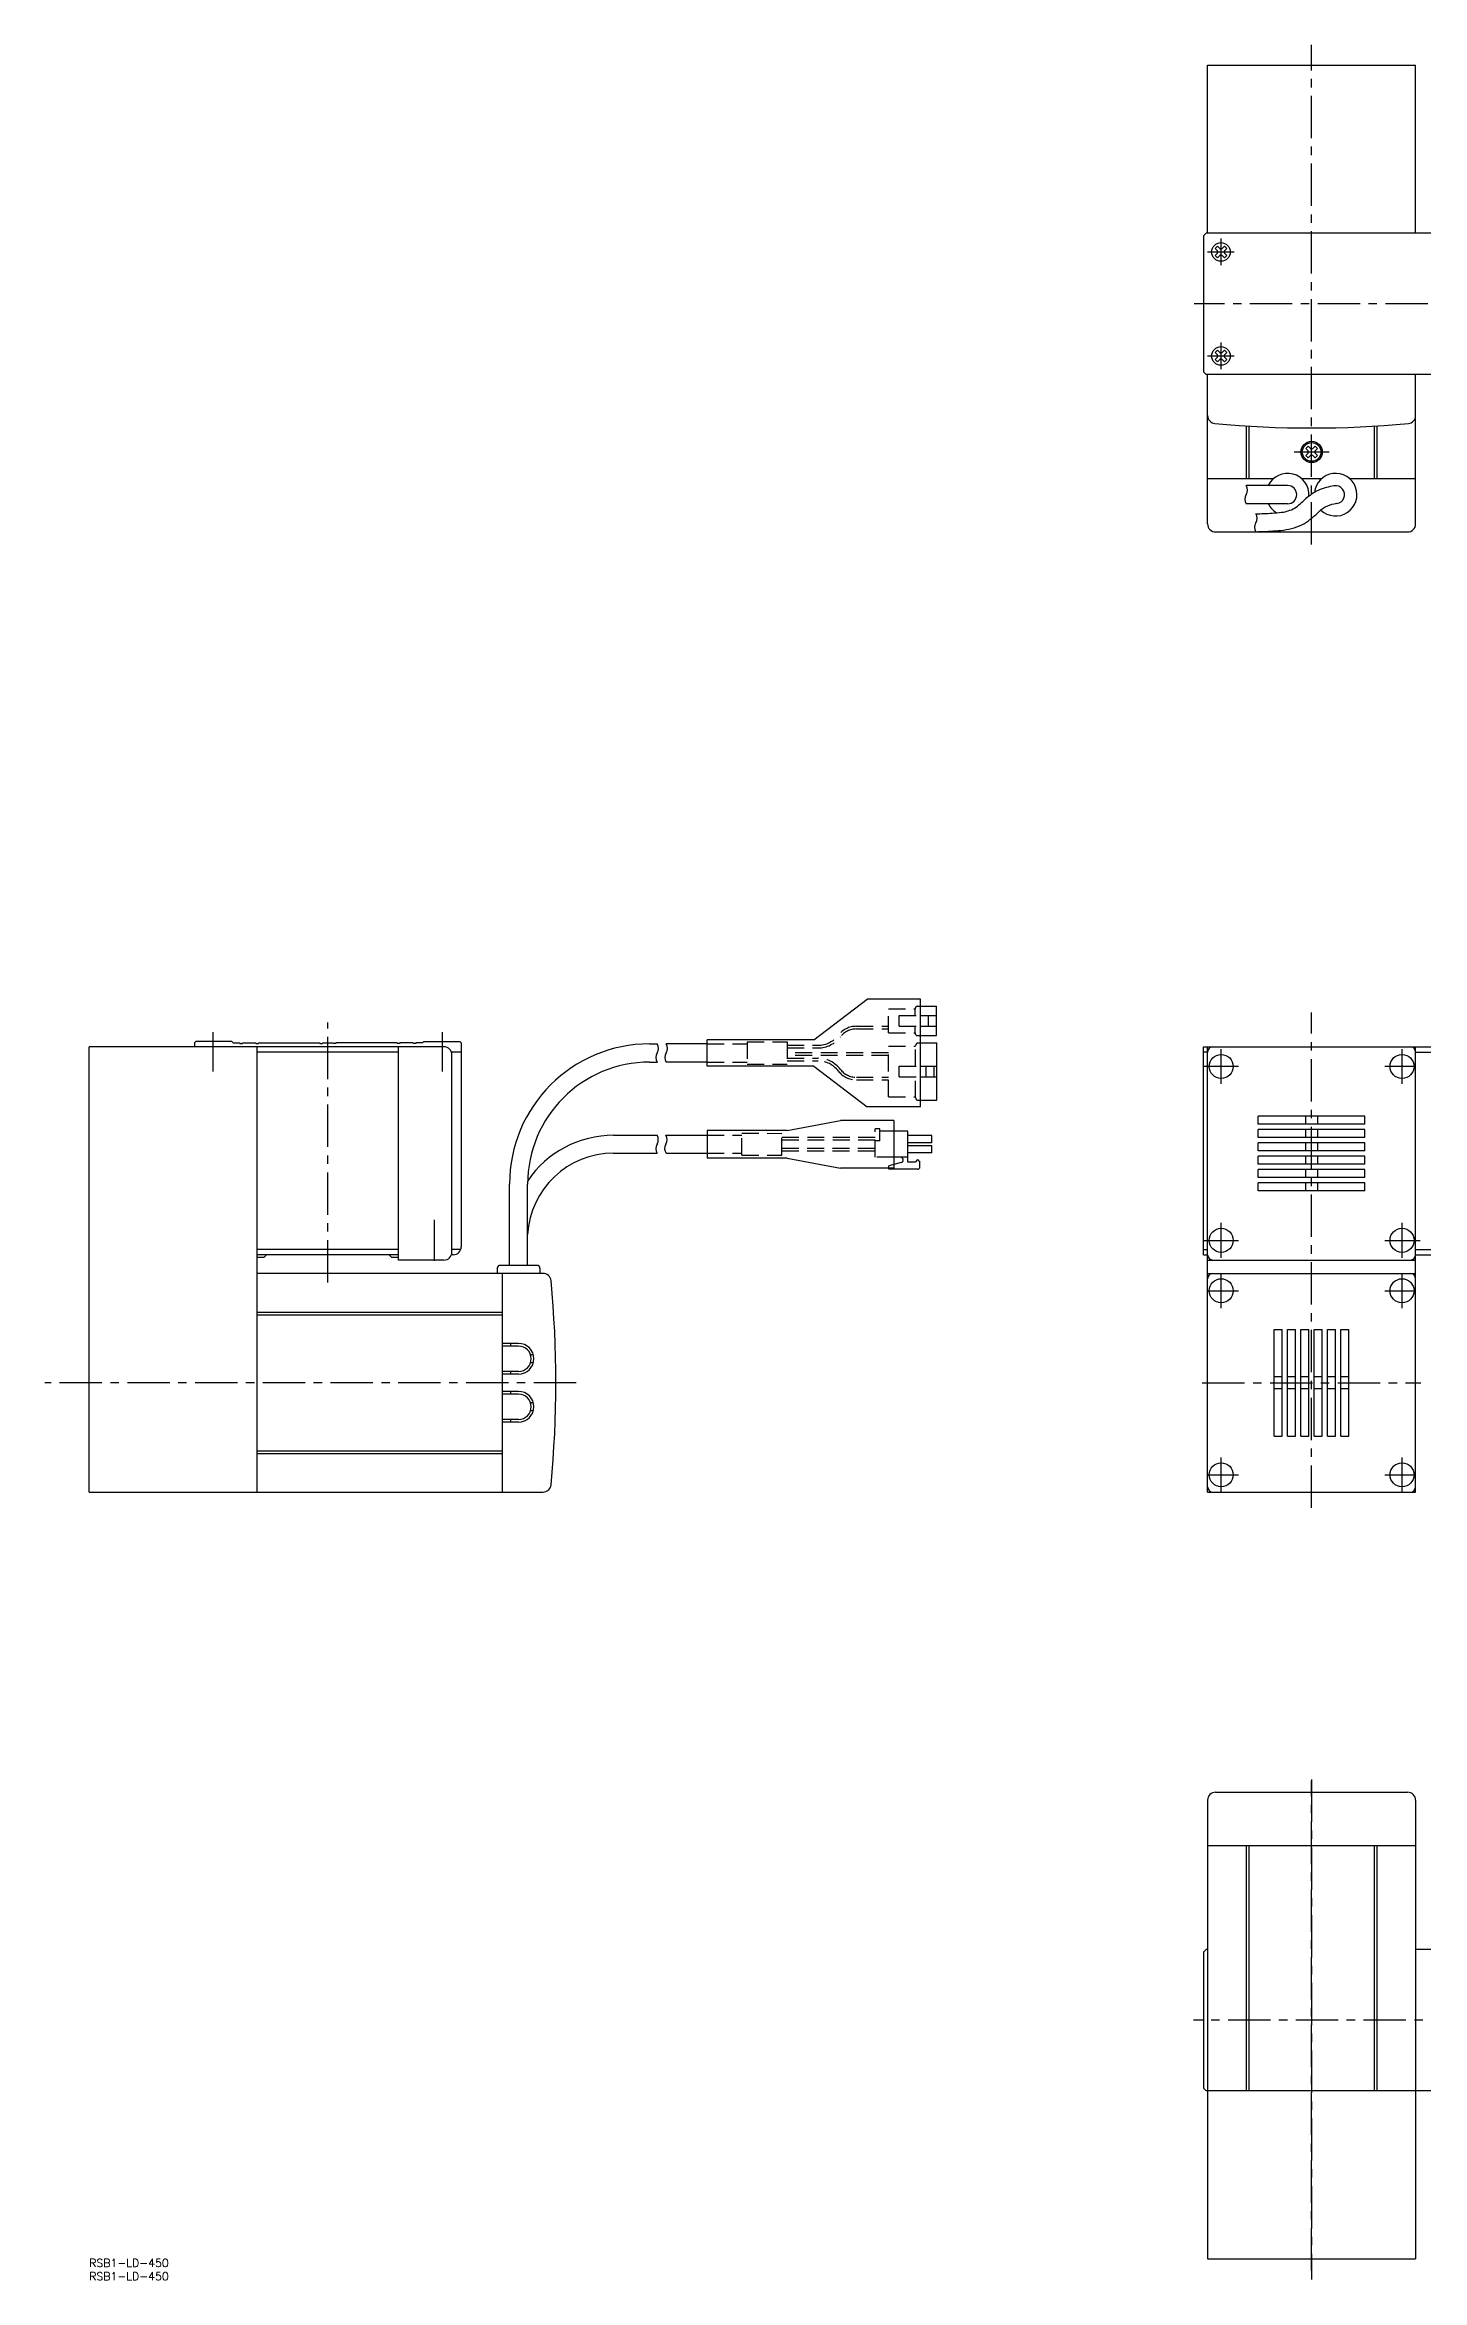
# Model space of a CAD drawing. Extents: x -17 to 1380, y -8 to 830.
# Drawn here: x -17 to 500, y -8 to 830 of the extents above; entities that cross this region are included whole.
import ezdxf

# ---------------------------------------------------------------- set-up
doc = ezdxf.new("R2010")
doc.units = 0
doc.header["$LTSCALE"] = 0.5
doc.linetypes.add('CENTER', pattern=[50.8, 31.75, -6.35, 6.35, -6.35])
doc.linetypes.add('DASHED', pattern=[19.05, 12.7, -6.35])
for name, color, linetype in [('MSM_CENTER', 1, 'CENTER'), ('MSM_CONTINUOUS', 7, 'CONTINUOUS'), ('MSM_DASHED', 4, 'DASHED'), ('MSM_NARROW', 5, 'CONTINUOUS'), ('MSM_PART_NUMBER', 7, 'CONTINUOUS')]:
    doc.layers.add(name, color=color, linetype=linetype)
doc.styles.get("Standard").update_dxf_attribs({"font": 'txt.shx', "height": 3, "bigfont": 'bigfont.shx'})

# ---------------------------------------------------------------- blocks, each defined once
blk = doc.blocks.new('*U1')
at = {"layer": 'MSM_PART_NUMBER'}
blk.add_text('RSB1-LD-450', height=3, dxfattribs=at).set_placement((0, -3))
blk = doc.blocks.new('*U2')
at = {"layer": 'MSM_PART_NUMBER'}
blk.add_text('RSB1-LD-450', height=3, dxfattribs=at).set_placement((0, -8))

msp = doc.modelspace()

# ---------------------------------------------------------------- linework, layer by layer
at = {"layer": 'MSM_CENTER'}
for p, q in [((458.39, 642.8), (458.39, 830.25)), ((424.39, 757.54), (424.39, 747.54)), ((419.39, 752.54), (429.39, 752.54)), ((1187.74, 733.04), (414.3, 733.04)), ((419.39, 713.54), (429.39, 713.54)), ((424.39, 718.54), (424.39, 708.54)), ((451.85, 677.54), (464.93, 677.54)), ((89.5, 366.16), (89.5, 463.61)), ((458.39, 281.65), (458.39, 467.43)), ((46.5, 445.29), (46.5, 460.03)), ((132.5, 445.29), (132.5, 460.03)), ((424.49, 440.64), (424.49, 453.64)), ((492.29, 440.64), (492.29, 453.64)), ((430.99, 447.14), (417.89, 447.14)), ((497.39, 447.14), (485.79, 447.14)), ((129.5, 374.22), (129.5, 389.61)), ((424.49, 375.44), (424.49, 388.44)), ((492.29, 375.44), (492.29, 388.44)), ((417.89, 381.94), (430.99, 381.94)), ((485.79, 381.94), (499.03, 381.94)), ((424.49, 356.54), (424.49, 369.54)), ((492.29, 356.54), (492.29, 369.54)), ((419.39, 363.04), (430.99, 363.04)), ((485.79, 363.04), (497.39, 363.04)), ((182.57, 328.54), (-16.69, 328.54)), ((417.39, 328.54), (499.39, 328.54)), ((419.39, 294.04), (430.99, 294.04)), ((424.49, 287.54), (424.49, 300.54)), ((485.79, 294.04), (497.39, 294.04)), ((492.29, 287.54), (492.29, 300.54)), ((458.39, 179.74), (458.39, -7.71)), ((458.39, -4.31), (458.39, 179.31)), ((1179.54, 89.5), (414.05, 89.5))]:
    msp.add_line(p, q, dxfattribs=at)
at = {"layer": 'MSM_CONTINUOUS'}
for p, q in [((419.39, 822.54), (497.39, 822.54)), ((419.39, 759.54), (419.39, 822.54)), ((497.39, 759.54), (497.39, 822.54)), ((417.89, 758.54), (418.89, 759.54)), ((417.89, 758.54), (417.89, 707.54)), ((510.89, 759.54), (418.89, 759.54)), ((422.19, 753.87), (423.06, 754.73)), ((423.97, 753.82), (423.06, 754.73)), ((424.81, 753.82), (425.72, 754.73)), ((425.72, 754.73), (426.58, 753.87)), ((423.1, 752.96), (422.19, 753.87)), ((422.19, 751.21), (423.1, 752.12)), ((422.19, 751.21), (423.06, 750.35)), ((423.06, 750.35), (423.97, 751.26)), ((425.72, 750.35), (424.81, 751.26)), ((425.67, 752.96), (426.58, 753.87)), ((426.58, 751.21), (425.67, 752.12)), ((425.72, 750.35), (426.58, 751.21)), ((422.19, 714.87), (423.06, 715.73)), ((423.1, 713.96), (422.19, 714.87)), ((422.19, 712.21), (423.1, 713.12)), ((423.97, 714.82), (423.06, 715.73)), ((424.81, 714.82), (425.72, 715.73)), ((425.67, 713.96), (426.58, 714.87)), ((426.58, 712.21), (425.67, 713.12)), ((425.72, 715.73), (426.58, 714.87)), ((417.89, 707.54), (418.89, 706.54)), ((510.89, 706.54), (418.89, 706.54)), ((419.39, 650.54), (419.39, 706.54)), ((422.19, 712.21), (423.06, 711.35)), ((423.06, 711.35), (423.97, 712.26)), ((425.72, 711.35), (424.81, 712.26)), ((425.72, 711.35), (426.58, 712.21)), ((497.39, 650.54), (497.39, 706.54)), ((433.89, 687.29), (433.89, 667.54)), ((434.89, 687.23), (434.89, 667.54)), ((456.19, 678.87), (457.06, 679.73)), ((457.97, 678.82), (457.06, 679.73)), ((459.72, 679.73), (458.81, 678.82)), ((460.58, 678.87), (459.72, 679.73)), ((481.89, 687.23), (481.89, 667.54)), ((482.89, 687.29), (482.89, 667.54)), ((457.1, 677.96), (456.19, 678.87)), ((457.1, 677.12), (456.19, 676.21)), ((457.06, 675.35), (456.19, 676.21)), ((457.97, 676.26), (457.06, 675.35)), ((459.72, 675.35), (458.81, 676.26)), ((460.58, 678.87), (459.67, 677.96)), ((460.58, 676.21), (459.67, 677.12)), ((459.72, 675.35), (460.58, 676.21)), ((419.39, 667.54), (444.09, 667.54)), ((449.39, 664.94), (433.89, 664.94)), ((443.64, 667.1), (443.64, 667.54)), ((454.68, 667.54), (462.09, 667.54)), ((455.14, 667.1), (455.14, 667.54)), ((461.64, 667.1), (461.64, 667.54)), ((472.68, 667.54), (497.39, 667.54)), ((473.14, 667.1), (473.14, 667.54)), ((449.39, 658.14), (433.89, 658.14)), ((422.39, 647.54), (494.39, 647.54)), ((271.69, 457.14), (291.69, 472.39)), ((311.69, 472.39), (291.69, 472.39)), ((311.69, 431.99), (311.69, 472.39)), ((311.69, 469.69), (317.69, 469.69)), ((317.69, 458.69), (317.69, 469.69)), ((311.69, 466.19), (317.69, 466.19)), ((311.69, 462.19), (317.69, 462.19)), ((314.69, 462.19), (314.69, 466.19)), ((0, 287.54), (0, 454.54)), ((116, 454.54), (0, 454.54)), ((40, 456.54), (39.5, 456.04)), ((39.5, 456.04), (39.5, 454.54)), ((53.5, 456.54), (40, 456.54)), ((53.5, 456.54), (54, 456.04)), ((54, 456.04), (56.5, 456.04)), ((56.5, 456.04), (56.5, 455.74)), ((56.5, 455.74), (57.5, 455.74)), ((57.5, 456.04), (62.5, 456.04)), ((57.5, 456.04), (57.5, 455.74)), ((62.5, 456.04), (62.5, 455.74)), ((62.5, 455.74), (63.5, 455.74)), ((63, 287.54), (63, 454.54)), ((133, 454.54), (63, 454.54)), ((63.5, 456.04), (86.5, 456.04)), ((63.5, 456.04), (63.5, 455.74)), ((86.5, 456.04), (86.5, 455.74)), ((86.5, 455.74), (87.5, 455.74)), ((87.5, 456.04), (87.5, 455.74)), ((87.5, 456.04), (91.5, 456.04)), ((91.5, 456.04), (91.5, 455.74)), ((92.5, 455.74), (91.5, 455.74)), ((92.5, 456.04), (92.5, 455.74)), ((115.5, 456.04), (92.5, 456.04)), ((115.5, 456.04), (115.5, 455.74)), ((116.5, 455.74), (115.5, 455.74)), ((116, 374.54), (116, 454.54)), ((116.5, 456.04), (116.5, 455.74)), ((121.5, 456.04), (116.5, 456.04)), ((121.5, 456.04), (121.5, 455.74)), ((122.5, 455.74), (121.5, 455.74)), ((122.5, 456.04), (122.5, 455.74)), ((125, 456.04), (122.5, 456.04)), ((125.5, 456.54), (125, 456.04)), ((125.5, 456.54), (139, 456.54)), ((139, 456.54), (139.5, 456.04)), ((139.5, 456.04), (139.5, 379.54)), ((210.15, 455.59), (213, 455.59)), ((231.69, 455.59), (216.31, 455.59)), ((271.69, 457.14), (231.69, 457.14)), ((231.69, 447.24), (231.69, 457.14)), ((311.69, 458.69), (317.69, 458.69)), ((311.69, 455.94), (317.89, 455.94)), ((317.89, 434.44), (317.89, 455.94)), ((417.89, 376.54), (417.89, 454.54)), ((417.89, 454.54), (511.89, 454.54)), ((419.39, 287.54), (419.39, 454.54)), ((497.39, 287.54), (497.39, 454.54)), ((116, 452.54), (63, 452.54)), ((139.5, 452.54), (135.83, 452.54)), ((136, 377.54), (136, 451.54)), ((210.15, 448.79), (213, 448.79)), ((231.69, 448.79), (216.31, 448.79)), ((271.69, 447.24), (231.69, 447.24)), ((271.69, 447.24), (291.69, 431.99)), ((311.69, 447.19), (317.89, 447.19)), ((313.89, 443.19), (313.89, 447.19)), ((316.89, 443.19), (316.89, 447.19)), ((419.39, 452.54), (417.89, 452.54)), ((497.39, 452.54), (511.89, 452.54)), ((311.69, 443.19), (317.89, 443.19)), ((311.69, 431.99), (291.69, 431.99)), ((311.69, 434.44), (317.89, 434.44)), ((478.39, 428.54), (438.39, 428.54)), ((438.39, 425.54), (438.39, 428.54)), ((456.14, 428.54), (456.14, 425.54)), ((460.64, 428.54), (460.64, 425.54)), ((478.39, 425.54), (478.39, 428.54)), ((196.63, 421.32), (212.94, 421.32)), ((216.25, 421.32), (231.69, 421.32)), ((231.69, 423.17), (231.69, 412.77)), ((261.69, 423.17), (231.69, 423.17)), ((261.69, 423.17), (281.69, 426.92)), ((301.69, 426.92), (281.69, 426.92)), ((301.69, 426.92), (301.69, 409.02)), ((307.02, 422.82), (301.69, 422.82)), ((307.02, 411.3), (307.02, 422.82)), ((316.02, 421.2), (307.02, 421.2)), ((316.02, 418.5), (316.02, 421.2)), ((478.39, 425.54), (438.39, 425.54)), ((478.39, 423.54), (438.39, 423.54)), ((438.39, 420.54), (438.39, 423.54)), ((478.39, 420.54), (438.39, 420.54)), ((456.14, 423.54), (456.14, 420.54)), ((460.64, 423.54), (460.64, 420.54)), ((478.39, 420.54), (478.39, 423.54)), ((196.63, 414.62), (213, 414.62)), ((216.31, 414.62), (231.69, 414.62)), ((261.69, 412.77), (231.69, 412.77)), ((261.69, 412.77), (281.69, 409.02)), ((307.02, 413.1), (301.69, 413.1)), ((304.45, 411.11), (301.69, 410.4)), ((316.02, 418.5), (307.02, 418.5)), ((316.02, 417.42), (307.02, 417.42)), ((316.02, 414.72), (307.02, 414.72)), ((309.72, 411.3), (307.02, 411.3)), ((310.62, 412.2), (309.72, 411.3)), ((310.62, 412.2), (311.52, 411.3)), ((311.52, 409.5), (311.52, 411.3)), ((316.02, 414.72), (316.02, 417.42)), ((478.39, 418.54), (438.39, 418.54)), ((438.39, 415.54), (438.39, 418.54)), ((478.39, 415.54), (438.39, 415.54)), ((478.39, 413.54), (438.39, 413.54)), ((438.39, 410.54), (438.39, 413.54)), ((456.14, 418.54), (456.14, 415.54)), ((456.14, 413.54), (456.14, 410.54)), ((460.64, 418.54), (460.64, 415.54)), ((460.64, 413.54), (460.64, 410.54)), ((478.39, 415.54), (478.39, 418.54)), ((478.39, 410.54), (478.39, 413.54)), ((157.6, 372.54), (157.6, 403.04)), ((164.4, 372.54), (164.4, 403.04)), ((301.69, 409.02), (281.69, 409.02)), ((299.82, 408.6), (299.82, 409.02)), ((310.62, 408.6), (299.82, 408.6)), ((478.39, 410.54), (438.39, 410.54)), ((478.39, 408.54), (438.39, 408.54)), ((438.39, 405.54), (438.39, 408.54)), ((478.39, 405.54), (438.39, 405.54)), ((478.39, 403.54), (438.39, 403.54)), ((438.39, 400.54), (438.39, 403.54)), ((456.14, 408.54), (456.14, 405.54)), ((456.14, 403.54), (456.14, 400.54)), ((460.64, 408.54), (460.64, 405.54)), ((460.64, 403.54), (460.64, 400.54)), ((478.39, 405.54), (478.39, 408.54)), ((478.39, 400.54), (478.39, 403.54)), ((478.39, 400.54), (438.39, 400.54)), ((116, 378.54), (63, 378.54)), ((139.33, 378.54), (136, 378.54)), ((417.89, 378.54), (419.39, 378.54)), ((497.39, 378.54), (511.89, 378.54)), ((116, 376.54), (63, 376.54)), ((65.5, 375.54), (63, 375.54)), ((170.18, 369.54), (63, 369.54)), ((66.5, 376.54), (65.5, 375.54)), ((113.5, 375.54), (112.5, 376.54)), ((116, 375.54), (113.5, 375.54)), ((133, 374.54), (116, 374.54)), ((136.5, 376.54), (135.83, 376.54)), ((153, 371.54), (153, 369.54)), ((168, 372.54), (154, 372.54)), ((155, 287.54), (155, 369.54)), ((169, 371.54), (169, 369.54)), ((417.89, 376.54), (419.39, 376.54)), ((419.39, 374.54), (497.39, 374.54)), ((419.39, 369.54), (497.39, 369.54)), ((497.39, 376.54), (1177.89, 376.54)), ((63, 355.04), (155, 355.04)), ((63, 354.04), (155, 354.04)), ((444.39, 308.54), (444.39, 348.54)), ((444.39, 348.54), (447.39, 348.54)), ((447.39, 308.54), (447.39, 348.54)), ((449.39, 308.54), (449.39, 348.54)), ((449.39, 348.54), (452.39, 348.54)), ((452.39, 308.54), (452.39, 348.54)), ((454.39, 308.54), (454.39, 348.54)), ((454.39, 348.54), (457.39, 348.54)), ((457.39, 308.54), (457.39, 348.54)), ((459.39, 308.54), (459.39, 348.54)), ((459.39, 348.54), (462.39, 348.54)), ((462.39, 308.54), (462.39, 348.54)), ((464.39, 308.54), (464.39, 348.54)), ((464.39, 348.54), (467.39, 348.54)), ((467.39, 308.54), (467.39, 348.54)), ((469.39, 308.54), (469.39, 348.54)), ((469.39, 348.54), (472.39, 348.54)), ((472.39, 308.54), (472.39, 348.54)), ((161, 343.29), (155, 343.29)), ((161, 342.29), (155, 342.29)), ((158, 343.29), (158, 342.29)), ((166.55, 339.04), (165.51, 339.04)), ((166.55, 336.04), (165.51, 336.04)), ((161, 332.79), (155, 332.79)), ((161, 331.79), (155, 331.79)), ((158, 332.79), (158, 331.79)), ((447.39, 330.79), (444.39, 330.79)), ((452.39, 330.79), (449.39, 330.79)), ((457.39, 330.79), (454.39, 330.79)), ((462.39, 330.79), (459.39, 330.79)), ((467.39, 330.79), (464.39, 330.79)), ((472.39, 330.79), (469.39, 330.79)), ((161, 325.29), (155, 325.29)), ((161, 324.29), (155, 324.29)), ((158, 325.29), (158, 324.29)), ((166.55, 321.04), (165.51, 321.04)), ((447.39, 326.29), (444.39, 326.29)), ((452.39, 326.29), (449.39, 326.29)), ((457.39, 326.29), (454.39, 326.29)), ((462.39, 326.29), (459.39, 326.29)), ((467.39, 326.29), (464.39, 326.29)), ((472.39, 326.29), (469.39, 326.29)), ((161, 314.79), (155, 314.79)), ((161, 313.79), (155, 313.79)), ((158, 314.79), (158, 313.79)), ((166.55, 318.04), (165.51, 318.04)), ((63, 303.04), (155, 303.04)), ((63, 302.04), (155, 302.04)), ((444.39, 308.54), (447.39, 308.54)), ((449.39, 308.54), (452.39, 308.54)), ((454.39, 308.54), (457.39, 308.54)), ((459.39, 308.54), (462.39, 308.54)), ((464.39, 308.54), (467.39, 308.54)), ((469.39, 308.54), (472.39, 308.54)), ((0, 287.54), (170.18, 287.54)), ((419.39, 287.54), (497.39, 287.54)), ((419.39, 172), (419.39, 0)), ((422.39, 175), (494.39, 175)), ((497.39, 172), (497.39, 0)), ((419.39, 155), (497.39, 155)), ((433.89, 155), (433.89, 63)), ((434.89, 155), (434.89, 63)), ((481.89, 155), (481.89, 63)), ((482.89, 155), (482.89, 63)), ((418.89, 116), (417.89, 115)), ((417.89, 115), (417.89, 64)), ((419.39, 116), (418.89, 116)), ((510.89, 116), (497.39, 116)), ((418.89, 63), (417.89, 64)), ((510.89, 63), (418.89, 63)), ((419.39, 0), (497.39, 0))]:
    msp.add_line(p, q, dxfattribs=at)
for centre, radius in [((424.39, 752.54), 3.5), ((424.39, 713.54), 3.5), ((458.39, 677.54), 4), ((458.39, 677.54), 3.5), ((424.49, 447.14), 4.5), ((492.29, 447.14), 4.5), ((424.49, 381.94), 4.5), ((492.29, 381.94), 4.5), ((424.49, 363.04), 4.5), ((492.29, 363.04), 4.5), ((424.49, 294.04), 4.5), ((492.29, 294.04), 4.5)]:
    msp.add_circle(centre, radius, dxfattribs=at)
for centre, radius, start, end in [((422.68, 752.54), 0.593, 315.00068, 44.99125), ((424.39, 754.24), 0.593, 225.00445, 315.00375), ((424.39, 750.84), 0.593, 45.00516, 134.99115), ((426.09, 752.54), 0.593, 135.00465, 224.99904), ((422.68, 713.54), 0.593, 315.00068, 44.99125), ((424.39, 715.24), 0.593, 225.00445, 315.00375), ((426.09, 713.54), 0.593, 135.00465, 224.99904), ((424.39, 711.84), 0.593, 45.00516, 134.99115), ((422.39, 691.18), 3, 180, 264.79727), ((458.39, 1086.54), 400, 264.79727, 275.20273), ((494.39, 691.18), 3, 275.20273, 0), ((456.68, 677.54), 0.593, 315.00455, 45.00352), ((458.39, 679.24), 0.593, 225.00465, 314.99904), ((458.39, 675.84), 0.593, 45.00045, 134.99135), ((460.09, 677.54), 0.593, 135.00516, 224.99115), ((449.39, 661.54), 8, 355.9486, 154.84934), ((449.39, 661.54), 3.4, 270, 90), ((469.6, 644.77), 20.3, 115.38447, 131.67623), ((467.39, 661.54), 8, 226.22284, 174.24631), ((470.12, 642.52), 22.57, 98.35697, 114.10941), ((467.39, 661.54), 3.35, 277.26161, 99.45256), ((436.18, 758.22), 103.87, 270.69255, 274.10635), ((449.39, 661.54), 8, 205.15066, 238.33582), ((441.03, 702.75), 48.2, 273.08034, 277.29486), ((445.8, 667.66), 12.79, 276.03524, 298.95963), ((435.77, 679.83), 28.45, 304.78191, 315.61811), ((438.36, 677.83), 32.14, 302.61261, 315.36659), ((469.53, 645.91), 12.5, 116.3883, 131.61327), ((469.95, 643.75), 14.62, 98.40078, 114.09469), ((422.39, 650.54), 3, 180, 270), ((436.06, 757.52), 109.88, 270.74543, 274.06923), ((440.94, 702.67), 54.83, 273.0541, 277.18977), ((445.62, 668.95), 20.79, 276.03524, 298.95963), ((494.39, 650.54), 3, 270, 0), ((133, 451.54), 3, 0, 90), ((210.15, 403.04), 52.55, 90, 180), ((421.39, 452.54), 2, 90, 180), ((495.39, 452.54), 2, 0, 90), ((210.15, 403.04), 45.75, 90, 180), ((196.63, 382.34), 38.98, 90, 145.73072), ((196.63, 382.34), 32.28, 90, 176.81057), ((304.2, 412.09), 1.01, 284.38142, 90), ((310.62, 409.5), 0.9, 269.99998, 359.99996), ((133, 377.54), 3, 270, 0), ((136.5, 379.54), 3, 270, 0), ((154, 371.54), 1, 90, 180), ((168, 371.54), 1, 0, 90), ((170.18, 366.54), 3, 5.49264, 90), ((421.39, 376.54), 2, 180, 270), ((421.39, 367.54), 2, 90, 180), ((495.39, 376.54), 2, 270, 0), ((495.39, 367.54), 2, 0, 90), ((-225, 328.54), 400, 354.50736, 5.49264), ((161, 337.54), 5.75, 270, 90), ((161, 337.54), 4.75, 270, 90), ((161, 319.54), 5.75, 270, 90), ((161, 319.54), 4.75, 270, 90), ((170.18, 290.54), 3, 270, 354.50736), ((421.39, 289.54), 2, 180, 270), ((495.39, 289.54), 2, 270, 0), ((422.39, 172), 3, 90, 180), ((494.39, 172), 3, 0, 90)]:
    msp.add_arc(centre, radius, start, end, dxfattribs=at)
at = {"layer": 'MSM_DASHED'}
for p, q in [((310.69, 469.69), (311.69, 469.69)), ((287.66, 462.19), (299.69, 462.19)), ((287.66, 461.19), (299.69, 461.19)), ((299.69, 468.69), (309.69, 468.69)), ((299.69, 459.69), (299.69, 468.69)), ((303.69, 466.19), (311.69, 466.19)), ((303.69, 462.19), (303.69, 466.19)), ((303.69, 462.19), (311.69, 462.19)), ((309.69, 466.19), (309.69, 468.69)), ((309.69, 459.69), (309.69, 462.19)), ((231.69, 455.59), (246.69, 455.59)), ((246.69, 456.34), (261.69, 456.34)), ((246.69, 456.34), (246.69, 448.04)), ((261.69, 456.34), (261.69, 448.04)), ((261.69, 455.09), (273.33, 455.09)), ((261.69, 454.09), (273.33, 454.09)), ((299.69, 459.69), (309.69, 459.69)), ((299.69, 454.69), (309.89, 454.69)), ((299.69, 435.69), (299.69, 454.69)), ((309.89, 447.19), (309.89, 454.94)), ((310.69, 458.69), (311.69, 458.69)), ((310.89, 455.94), (311.69, 455.94)), ((231.69, 448.79), (246.69, 448.79)), ((246.69, 448.04), (261.69, 448.04)), ((299.69, 452.19), (261.69, 452.19)), ((299.69, 451.19), (261.69, 451.19)), ((261.69, 450.19), (273.33, 450.19)), ((261.69, 449.19), (273.33, 449.19)), ((303.69, 447.19), (311.69, 447.19)), ((303.69, 443.19), (303.69, 447.19)), ((287.66, 443.09), (299.69, 443.09)), ((287.66, 442.09), (299.69, 442.09)), ((303.69, 443.19), (311.69, 443.19)), ((309.89, 435.44), (309.89, 443.19)), ((299.69, 435.69), (309.89, 435.69)), ((310.89, 434.44), (311.69, 434.44)), ((231.69, 421.32), (244.69, 421.32)), ((244.69, 413.87), (244.69, 422.07)), ((244.69, 422.07), (259.69, 422.06)), ((259.69, 413.86), (259.69, 422.06)), ((294.69, 420.46), (259.69, 420.46)), ((294.69, 419.46), (259.69, 419.46)), ((294.69, 413.1), (294.69, 423.72)), ((296.49, 423.72), (294.69, 423.72)), ((296.49, 419.22), (294.69, 419.22)), ((296.49, 419.22), (296.49, 423.72)), ((301.69, 422.82), (296.49, 422.82)), ((231.69, 414.62), (244.69, 414.62)), ((244.69, 413.87), (259.69, 413.86)), ((259.69, 416.46), (294.69, 416.46)), ((259.69, 415.46), (294.69, 415.46)), ((301.69, 413.1), (294.69, 413.1)), ((301.69, 410.4), (299.82, 409.92)), ((299.82, 409.02), (299.82, 409.92))]:
    msp.add_line(p, q, dxfattribs=at)
for centre, radius, start, end in [((310.69, 468.69), 1, 90.00173, 180.00173), ((287.66, 453.69), 8.5, 90.00173, 142.7329), ((287.66, 453.69), 7.5, 90.00173, 142.7329), ((273.33, 464.59), 9.5, 270.00173, 322.7329), ((273.33, 464.59), 10.5, 270.00173, 322.7329), ((310.69, 459.69), 1, 180.00172, 270.00173), ((310.89, 454.94), 1, 90.00173, 180.00173), ((273.33, 439.69), 10.5, 37.27056, 90.00173), ((273.33, 439.69), 9.5, 37.27056, 90.00173), ((287.66, 450.59), 8.5, 217.27056, 270.00173), ((287.66, 450.59), 7.5, 217.27056, 270.00173), ((310.89, 435.44), 1, 180.00173, 270.00173)]:
    msp.add_arc(centre, radius, start, end, dxfattribs=at)
at = {"layer": 'MSM_NARROW'}
for centre, start, end in [((431.25, 663.24), 327.22092, 32.77908), ((436.53, 659.84), 147.22092, 212.77908), ((434.83, 652.62), 328.16712, 33.72528), ((440.16, 649.31), 148.16712, 211.8075), ((210.36, 453.89), 327.22092, 32.77908), ((213.67, 453.89), 327.22092, 32.77908), ((215.64, 450.49), 147.22092, 212.77908), ((218.95, 450.49), 147.22092, 212.77908), ((210.27, 419.67), 328.27748, 31.69069), ((213.58, 419.67), 328.27748, 31.6907), ((215.61, 416.36), 148.27748, 213.83564), ((218.92, 416.36), 148.27748, 213.83564)]:
    msp.add_arc(centre, 3.14, start, end, dxfattribs=at)

# ---------------------------------------------------------------- block references
at = {"layer": 'MSM_CONTINUOUS'}
for name in ['*U1', '*U2']:
    msp.add_blockref(name, (0, 0), dxfattribs=at)

doc.saveas('drawing.dxf')
